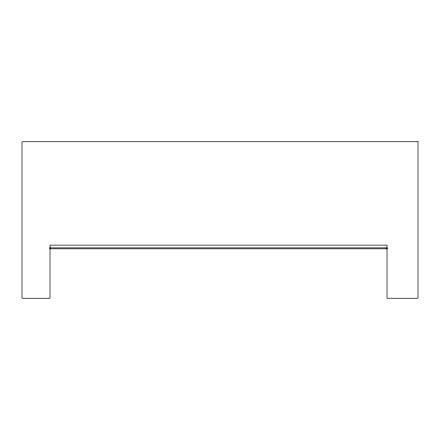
<?xml version="1.0" encoding="UTF-8"?>
<svg xmlns="http://www.w3.org/2000/svg" width="440" height="440" viewBox="0 0 440 440"><rect width="100%" height="100%" fill="white"/><g stroke="black" fill="none" stroke-linecap="round" stroke-linejoin="round"><path stroke-width="0.66" d="M49.781 247.891L387.084 247.891M49.781 248.815L387.437 248.815M418 141.763L22 141.763L22 298.238L50.012 298.238L50.012 245.113L387.013 245.113L387.013 298.238L418 298.238L418 141.763"/></g></svg>
